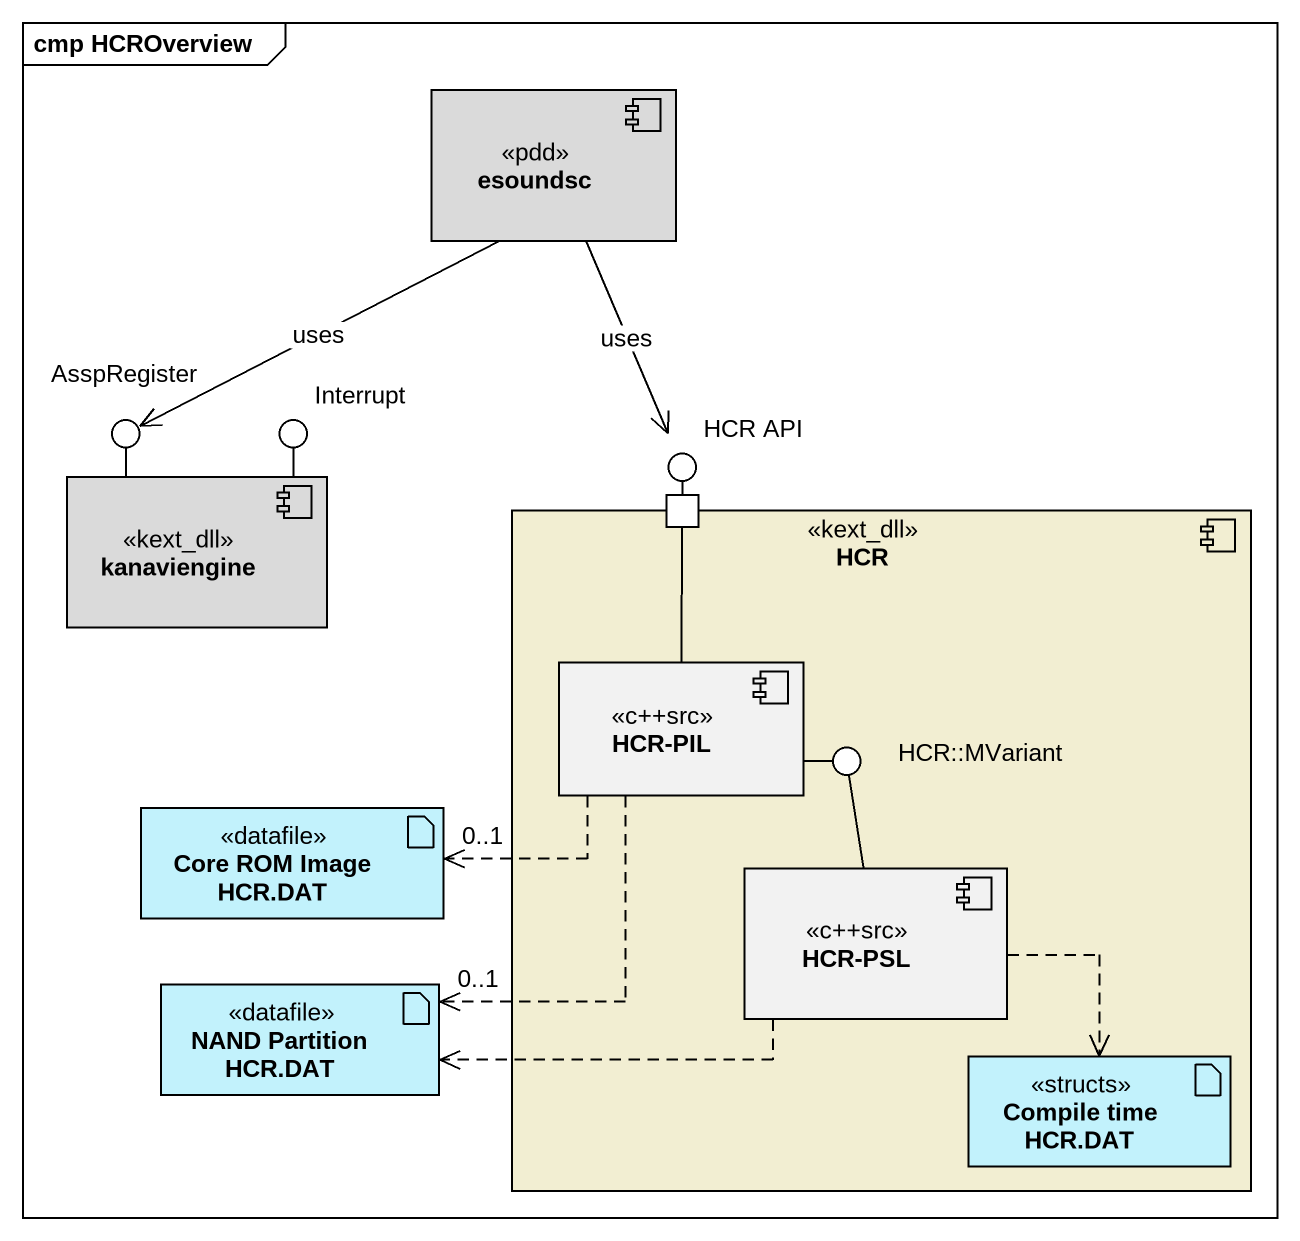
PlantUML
@startuml
mainframe cmp HCROverview
component esoundsc <<pdd>> #DADADA
() AsspRegister
() Interrupt
() "HCR API" as HCR_API
component kanaviengine <<kext_dll>> #DADADA
component HCR <<kext_dll>> #F2EED2 {
  port " " as port1
  component "HCR-PIL" as HCR_PIL <<c++src>>
  component "HCR-PSL" as HCR_PSL <<c++src>>
  artifact "Compile time HCR.DAT" as Compile_time_HCR_DAT <<structs>> #C2F2FC
}
() "HCR::MVariant" as HCR_MVariant
artifact "Core ROM Image HCR.DAT" as Core_ROM_Image_HCR_DAT <<datafile>> #C2F2FC
artifact "NAND Partition HCR.DAT" as NAND_Partition_HCR_DAT <<datafile>> #C2F2FC
kanaviengine -up- AsspRegister
kanaviengine -up- Interrupt
HCR -up- HCR_API
HCR_PIL -right- HCR_MVariant
esoundsc --> AsspRegister : uses
esoundsc --> HCR_API : uses
HCR_PIL -up- port1
HCR_PIL .left.> "0..1" Core_ROM_Image_HCR_DAT
HCR_PIL ..> "0..1" NAND_Partition_HCR_DAT
HCR_PSL -up- HCR_MVariant
HCR_PSL .left.> NAND_Partition_HCR_DAT
HCR_PSL ..> Compile_time_HCR_DAT
@enduml
